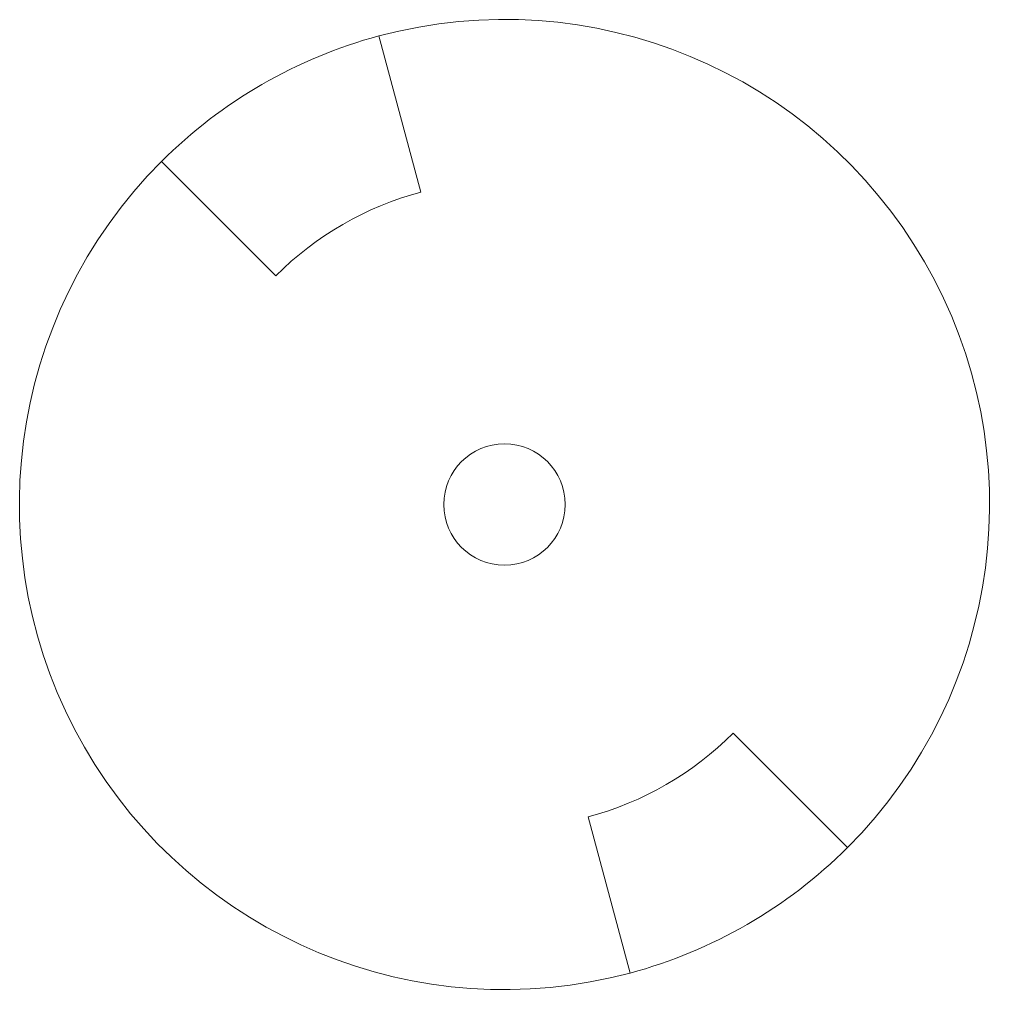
# Model space of a CAD drawing. Header units: inches. Extents: x 1.28 to 2.78, y 6.12 to 7.62.
import ezdxf

# ---------------------------------------------------------------- set-up
doc = ezdxf.new("R2010")
doc.units = ezdxf.units.IN
doc.header["$MEASUREMENT"] = 0

msp = doc.modelspace()

# ---------------------------------------------------------------- linework, layer by layer
at = {"color": 7, "linetype": 'Continuous', "lineweight": 15}
for p, q in [((1.8329, 7.5978), (1.8976, 7.3563)), ((1.4967, 7.4037), (1.6735, 7.2269)), ((2.5574, 6.343), (2.3806, 6.5198)), ((2.2212, 6.1489), (2.1564, 6.3904))]:
    msp.add_line(p, q, dxfattribs=at)
msp.add_circle((2.027, 6.8733), 0.0938, dxfattribs=at)
for radius, start, end in [(0.75, 315, 105), (0.75, 105, 135), (0.75, 135, 285), (0.5, 105, 135), (0.5, 285, 315), (0.75, 285, 315)]:
    msp.add_arc((2.027, 6.8733), radius, start, end, dxfattribs=at)

doc.saveas('drawing.dxf')
